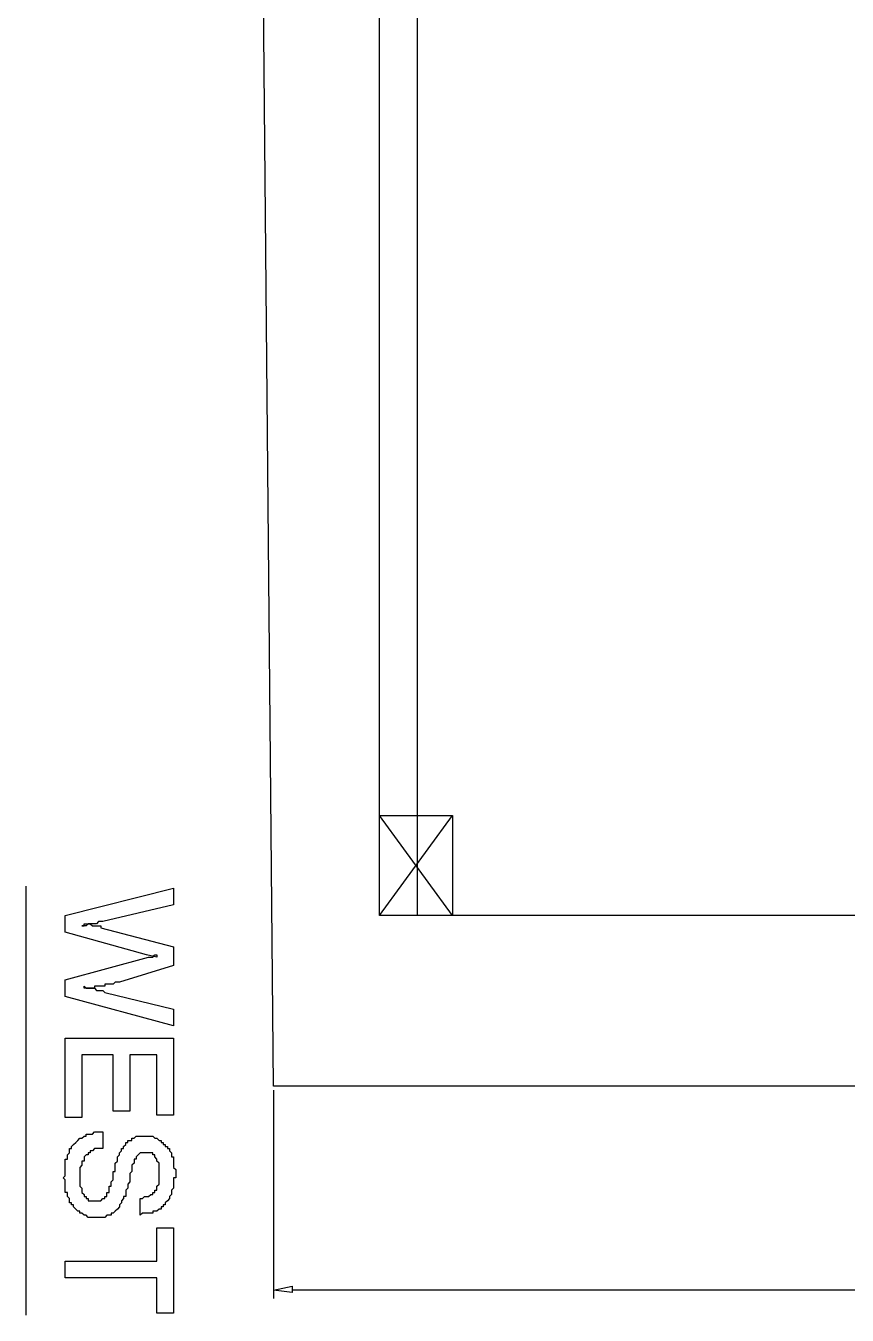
# Model space of a CAD drawing. Header units: inches. Extents: x -628 to 1537, y -1730 to 336.
# Drawn here: x 545.2 to 649.7, y -686.2 to -522.2 of the extents above; entities that cross this region are included whole.
import ezdxf

# ---------------------------------------------------------------- set-up
doc = ezdxf.new("R2010")
doc.units = ezdxf.units.IN
doc.layers.get('0').update_dxf_attribs({"linetype": 'CONTINUOUS'})

msp = doc.modelspace()

# ---------------------------------------------------------------- linework, layer by layer
at = {"color": 6}
for p, q in [((576.69, -657.05), (569.02, 180.11)), ((545.18, -631.62), (545.18, -686.18)), ((550.21, -635.33), (563.98, -631.88)), ((563.98, -631.88), (563.98, -634)), ((563.98, -634), (554.97, -636.12)), ((550.21, -637.45), (550.21, -635.33)), ((554.45, -636.12), (554.18, -636.39)), ((554.72, -636.12), (554.45, -636.12)), ((554.97, -636.12), (554.72, -636.12)), ((554.72, -636.12), (554.72, -636.12)), ((560.55, -640.36), (550.21, -637.45)), ((552.6, -636.65), (552.33, -636.65)), ((552.33, -636.65), (552.6, -636.65)), ((552.6, -636.65), (552.6, -636.39)), ((552.6, -636.39), (552.86, -636.39)), ((552.86, -636.65), (552.6, -636.65)), ((552.6, -636.65), (552.6, -636.65)), ((553.12, -636.39), (552.86, -636.65)), ((552.86, -636.39), (553.12, -636.39)), ((552.86, -636.65), (552.86, -636.65)), ((553.39, -636.39), (553.12, -636.39)), ((553.12, -636.39), (553.12, -636.39)), ((553.12, -636.39), (553.12, -636.39)), ((553.12, -636.39), (553.39, -636.39)), ((553.66, -636.39), (553.39, -636.39)), ((553.39, -636.39), (553.66, -636.65)), ((553.92, -636.39), (553.66, -636.39)), ((553.66, -636.39), (553.66, -636.39)), ((553.66, -636.65), (553.92, -636.65)), ((554.18, -636.39), (553.92, -636.39)), ((553.92, -636.65), (553.92, -636.65)), ((553.92, -636.65), (554.18, -636.65)), ((554.18, -636.65), (554.45, -636.65)), ((554.45, -636.65), (554.45, -636.65)), ((554.45, -636.65), (554.72, -636.65)), ((554.72, -636.65), (554.72, -636.92)), ((554.72, -636.92), (554.72, -636.92)), ((554.72, -636.92), (563.98, -639.31)), ((563.98, -639.31), (563.98, -641.69)), ((550.21, -643.54), (560.8, -640.62)), ((561.87, -640.62), (560.55, -640.36)), ((560.8, -640.62), (561.07, -640.62)), ((561.07, -640.62), (561.34, -640.62)), ((561.34, -640.62), (561.6, -640.36)), ((561.6, -640.36), (561.6, -640.36)), ((561.6, -640.36), (561.87, -640.36)), ((561.87, -640.36), (561.87, -640.36)), ((561.87, -640.36), (561.87, -640.62)), ((563.98, -641.69), (557.09, -643.81)), ((550.21, -645.66), (550.21, -643.54)), ((552.6, -644.6), (552.6, -644.33)), ((552.6, -644.33), (552.6, -644.33)), ((552.6, -644.33), (552.86, -644.6)), ((554.18, -644.33), (553.92, -644.33)), ((553.92, -644.33), (553.92, -644.6)), ((554.45, -644.33), (554.18, -644.33)), ((554.72, -644.33), (554.45, -644.33)), ((554.45, -644.33), (554.45, -644.33)), ((554.97, -644.33), (554.72, -644.33)), ((555.24, -644.33), (554.97, -644.33)), ((555.51, -644.07), (555.24, -644.07)), ((555.24, -644.07), (555.24, -644.33)), ((555.78, -644.07), (555.51, -644.07)), ((556.04, -644.07), (555.78, -644.07)), ((555.78, -644.07), (555.78, -644.07)), ((556.31, -644.07), (556.04, -644.07)), ((556.57, -643.81), (556.31, -644.07)), ((556.83, -643.81), (556.57, -643.81)), ((556.57, -643.81), (556.57, -643.81)), ((557.09, -643.81), (556.83, -643.81)), ((563.98, -649.37), (550.21, -645.66)), ((552.86, -644.6), (552.6, -644.6)), ((552.6, -644.6), (552.6, -644.6)), ((553.12, -644.6), (552.86, -644.6)), ((552.86, -644.6), (552.86, -644.6)), ((552.86, -644.6), (552.86, -644.6)), ((552.86, -644.6), (553.12, -644.6)), ((553.39, -644.6), (553.12, -644.6)), ((553.12, -644.6), (553.12, -644.6)), ((553.12, -644.6), (553.39, -644.6)), ((553.66, -644.6), (553.39, -644.6)), ((553.39, -644.6), (553.39, -644.6)), ((553.39, -644.6), (553.66, -644.6)), ((553.92, -644.6), (553.66, -644.6)), ((553.66, -644.6), (553.66, -644.6)), ((553.66, -644.6), (553.92, -644.6)), ((553.92, -644.6), (554.18, -644.87)), ((554.18, -644.87), (554.45, -644.87)), ((554.45, -644.87), (554.72, -644.87)), ((554.72, -644.87), (554.72, -644.87)), ((554.72, -644.87), (554.97, -644.87)), ((554.97, -644.87), (555.24, -645.12)), ((555.24, -645.12), (563.98, -647.24)), ((563.98, -647.24), (563.98, -649.37)), ((550.21, -661.02), (550.21, -650.95)), ((550.21, -650.95), (563.98, -650.95)), ((563.98, -650.95), (563.98, -660.75)), ((556.31, -653.07), (552.33, -653.07)), ((552.33, -653.07), (552.33, -661.02)), ((556.31, -660.22), (556.31, -653.07)), ((561.87, -653.07), (558.43, -653.07)), ((558.43, -653.07), (558.43, -660.22)), ((561.87, -660.75), (561.87, -653.07)), ((940.05, -657.05), (576.69, -657.05)), ((558.43, -660.22), (556.31, -660.22)), ((563.98, -660.75), (561.87, -660.75)), ((552.33, -661.02), (550.21, -661.02)), ((551.27, -664.46), (551.54, -664.19)), ((551.54, -664.19), (551.8, -663.94)), ((551.54, -664.19), (551.54, -664.19)), ((551.8, -663.94), (552.06, -663.67)), ((551.8, -663.94), (551.8, -663.94)), ((552.06, -663.67), (552.06, -663.67)), ((552.06, -663.67), (552.33, -663.67)), ((552.33, -663.67), (552.6, -663.4)), ((552.6, -663.4), (552.6, -663.4)), ((552.6, -663.4), (552.86, -663.4)), ((552.86, -663.4), (552.86, -663.13)), ((552.86, -663.13), (553.12, -663.13)), ((553.12, -663.13), (553.39, -663.13)), ((553.39, -663.13), (553.39, -663.13)), ((553.39, -663.13), (553.66, -663.13)), ((553.66, -663.13), (553.92, -662.87)), ((553.92, -662.87), (553.92, -662.87)), ((553.92, -662.87), (554.18, -662.87)), ((554.18, -662.87), (554.45, -662.87)), ((554.45, -662.87), (554.72, -662.87)), ((554.72, -662.87), (554.72, -662.87)), ((554.72, -662.87), (554.97, -662.87)), ((554.97, -662.87), (554.97, -664.99)), ((557.89, -664.46), (557.89, -664.19)), ((557.89, -664.19), (558.16, -664.19)), ((558.16, -664.19), (558.16, -663.94)), ((558.16, -663.94), (558.43, -663.94)), ((558.43, -663.94), (558.68, -663.94)), ((558.68, -663.94), (558.68, -663.67)), ((558.68, -663.67), (558.95, -663.67)), ((558.95, -663.67), (559.21, -663.4)), ((558.95, -663.67), (558.95, -663.67)), ((559.21, -663.4), (559.48, -663.4)), ((559.48, -663.4), (559.48, -663.4)), ((559.48, -663.4), (559.75, -663.4)), ((559.75, -663.4), (560.01, -663.4)), ((560.01, -663.4), (560.01, -663.4)), ((560.01, -663.4), (560.28, -663.4)), ((560.28, -663.4), (560.55, -663.4)), ((560.55, -663.4), (560.55, -663.4)), ((560.55, -663.4), (560.8, -663.4)), ((560.8, -663.4), (561.07, -663.4)), ((561.07, -663.4), (561.34, -663.4)), ((561.34, -663.4), (561.34, -663.4)), ((561.34, -663.4), (561.6, -663.67)), ((561.6, -663.67), (561.6, -663.67)), ((561.6, -663.67), (561.87, -663.67)), ((561.87, -663.67), (562.13, -663.94)), ((562.13, -663.94), (562.13, -663.94)), ((562.13, -663.94), (562.4, -663.94)), ((562.4, -663.94), (562.4, -664.19)), ((562.4, -664.19), (562.66, -664.19)), ((562.66, -664.19), (562.66, -664.46)), ((550.47, -665.79), (550.74, -665.52)), ((550.47, -666.05), (550.47, -665.79)), ((550.47, -665.79), (550.47, -665.79)), ((550.74, -665.25), (550.74, -664.99)), ((550.74, -664.99), (551.01, -664.99)), ((550.74, -665.52), (550.74, -665.25)), ((550.74, -665.52), (550.74, -665.52)), ((551.01, -664.73), (551.27, -664.46)), ((551.01, -664.99), (551.01, -664.73)), ((551.01, -664.73), (551.01, -664.73)), ((551.27, -664.46), (551.27, -664.46)), ((551.27, -664.46), (551.27, -664.46)), ((552.86, -665.79), (552.6, -666.05)), ((553.12, -665.79), (552.86, -665.79)), ((552.86, -665.79), (552.86, -665.79)), ((553.39, -665.52), (553.12, -665.52)), ((553.12, -665.52), (553.12, -665.79)), ((553.66, -665.25), (553.39, -665.25)), ((553.39, -665.25), (553.39, -665.52)), ((553.92, -664.99), (553.66, -665.25)), ((553.66, -665.25), (553.66, -665.25)), ((554.18, -664.99), (553.92, -664.99)), ((554.45, -664.99), (554.18, -664.99)), ((554.18, -664.99), (554.18, -664.99)), ((554.72, -664.99), (554.45, -664.99)), ((554.97, -664.99), (554.72, -664.99)), ((554.97, -664.99), (554.97, -664.99)), ((556.83, -666.05), (557.09, -665.79)), ((557.09, -665.52), (557.36, -665.25)), ((557.09, -665.79), (557.09, -665.52)), ((557.09, -665.79), (557.09, -665.79)), ((557.36, -665.25), (557.36, -664.99)), ((557.36, -664.99), (557.63, -664.99)), ((557.36, -665.25), (557.36, -665.25)), ((557.63, -664.73), (557.89, -664.46)), ((557.63, -664.99), (557.63, -664.73)), ((557.63, -664.73), (557.63, -664.73)), ((557.89, -664.46), (557.89, -664.46)), ((557.89, -664.46), (557.89, -664.46)), ((559.48, -665.79), (559.21, -666.05)), ((559.75, -665.52), (559.48, -665.79)), ((559.48, -665.79), (559.48, -665.79)), ((560.01, -665.52), (559.75, -665.52)), ((559.75, -665.52), (559.75, -665.52)), ((560.28, -665.52), (560.01, -665.52)), ((560.55, -665.52), (560.28, -665.52)), ((560.28, -665.52), (560.28, -665.52)), ((560.8, -665.52), (560.55, -665.52)), ((561.07, -665.52), (560.8, -665.52)), ((560.8, -665.52), (560.8, -665.52)), ((561.34, -665.52), (561.07, -665.52)), ((561.34, -665.79), (561.34, -665.52)), ((561.6, -665.79), (561.34, -665.79)), ((561.6, -666.05), (561.6, -665.79)), ((562.66, -664.46), (562.92, -664.46)), ((562.92, -664.46), (562.92, -664.73)), ((562.92, -664.73), (562.92, -664.73)), ((562.92, -664.73), (563.19, -664.73)), ((563.19, -664.73), (563.19, -664.99)), ((563.19, -664.99), (563.45, -664.99)), ((563.45, -664.99), (563.45, -665.25)), ((563.45, -665.25), (563.45, -665.25)), ((563.45, -665.25), (563.72, -665.52)), ((563.72, -665.52), (563.72, -665.79)), ((563.72, -665.79), (563.72, -665.79)), ((563.72, -665.79), (563.72, -666.05)), ((550.21, -666.58), (550.21, -666.32)), ((550.21, -666.32), (550.47, -666.32)), ((550.21, -666.84), (550.21, -666.58)), ((550.21, -667.11), (550.21, -666.84)), ((550.21, -666.84), (550.21, -666.84)), ((550.21, -667.37), (550.21, -667.11)), ((550.21, -667.64), (550.21, -667.37)), ((550.47, -666.32), (550.47, -666.05)), ((552.33, -667.11), (552.06, -667.37)), ((552.06, -667.37), (552.06, -667.64)), ((552.6, -666.58), (552.33, -666.58)), ((552.33, -666.58), (552.33, -666.84)), ((552.33, -666.84), (552.33, -667.11)), ((552.33, -667.11), (552.33, -667.11)), ((552.6, -666.05), (552.6, -666.05)), ((552.6, -666.05), (552.6, -666.32)), ((552.6, -666.32), (552.6, -666.58)), ((556.57, -666.84), (556.83, -666.58)), ((556.57, -667.11), (556.57, -666.84)), ((556.57, -667.37), (556.57, -667.11)), ((556.57, -667.11), (556.57, -667.11)), ((556.57, -667.64), (556.57, -667.37)), ((556.83, -666.32), (556.83, -666.05)), ((556.83, -666.58), (556.83, -666.32)), ((556.83, -666.32), (556.83, -666.32)), ((558.95, -666.84), (558.68, -667.11)), ((558.68, -667.11), (558.68, -667.37)), ((558.68, -667.37), (558.68, -667.37)), ((558.68, -667.37), (558.68, -667.64)), ((559.21, -666.32), (558.95, -666.32)), ((558.95, -666.32), (558.95, -666.58)), ((558.95, -666.58), (558.95, -666.84)), ((558.95, -666.84), (558.95, -666.84)), ((559.21, -666.05), (559.21, -666.05)), ((559.21, -666.05), (559.21, -666.05)), ((559.21, -666.05), (559.21, -666.32)), ((559.21, -666.32), (559.21, -666.32)), ((561.87, -666.32), (561.6, -666.05)), ((561.6, -666.05), (561.6, -666.05)), ((561.87, -666.58), (561.87, -666.32)), ((561.87, -666.32), (561.87, -666.32)), ((562.13, -666.84), (561.87, -666.58)), ((561.87, -666.58), (561.87, -666.58)), ((562.13, -667.11), (562.13, -666.84)), ((562.13, -667.37), (562.13, -667.11)), ((562.13, -667.11), (562.13, -667.11)), ((562.13, -667.64), (562.13, -667.37)), ((563.72, -666.05), (563.98, -666.05)), ((563.98, -666.05), (563.98, -666.32)), ((563.98, -666.32), (563.98, -666.58)), ((563.98, -666.58), (563.98, -666.84)), ((563.98, -666.84), (563.98, -666.84)), ((563.98, -666.84), (563.98, -667.11)), ((563.98, -667.11), (563.98, -667.37)), ((563.98, -667.37), (563.98, -667.37)), ((563.98, -667.37), (564.25, -667.64)), ((549.95, -668.7), (550.21, -668.44)), ((550.21, -668.96), (549.95, -668.7)), ((549.95, -668.7), (549.95, -668.7)), ((550.21, -667.9), (550.21, -667.64)), ((550.21, -668.17), (550.21, -667.9)), ((550.21, -667.9), (550.21, -667.9)), ((550.21, -668.44), (550.21, -668.17)), ((550.21, -669.23), (550.21, -668.96)), ((552.06, -667.64), (552.06, -667.64)), ((552.06, -667.64), (552.06, -667.9)), ((552.06, -667.9), (552.06, -668.17)), ((552.06, -668.17), (552.06, -668.17)), ((552.06, -668.17), (552.06, -668.44)), ((552.06, -668.44), (552.06, -668.7)), ((552.06, -668.7), (552.06, -668.7)), ((552.06, -668.7), (552.06, -668.96)), ((552.06, -668.96), (552.06, -669.23)), ((556.04, -669.23), (556.31, -668.96)), ((556.31, -668.17), (556.31, -667.9)), ((556.31, -667.9), (556.57, -667.9)), ((556.31, -668.44), (556.31, -668.17)), ((556.31, -668.7), (556.31, -668.44)), ((556.31, -668.96), (556.31, -668.7)), ((556.57, -667.9), (556.57, -667.64)), ((558.68, -667.9), (558.43, -668.17)), ((558.43, -668.17), (558.43, -668.44)), ((558.43, -668.44), (558.43, -668.44)), ((558.43, -668.44), (558.43, -668.7)), ((558.43, -668.7), (558.43, -668.96)), ((558.43, -668.96), (558.43, -669.23)), ((558.68, -667.64), (558.68, -667.9)), ((562.13, -667.9), (562.13, -667.64)), ((562.13, -668.17), (562.13, -667.9)), ((562.13, -668.44), (562.13, -668.17)), ((562.13, -668.17), (562.13, -668.17)), ((562.13, -668.7), (562.13, -668.44)), ((562.13, -668.96), (562.13, -668.7)), ((562.13, -668.7), (562.13, -668.7)), ((562.13, -669.23), (562.13, -668.96)), ((564.25, -668.7), (563.98, -668.7)), ((563.98, -668.7), (563.98, -668.96)), ((563.98, -668.96), (563.98, -669.23)), ((564.25, -667.64), (564.25, -667.9)), ((564.25, -667.9), (564.25, -668.17)), ((564.25, -668.17), (564.25, -668.17)), ((564.25, -668.17), (564.25, -668.44)), ((564.25, -668.44), (564.25, -668.7)), ((550.21, -669.5), (550.21, -669.23)), ((550.21, -669.23), (550.21, -669.23)), ((550.21, -669.75), (550.21, -669.5)), ((550.21, -670.02), (550.21, -669.75)), ((550.21, -670.29), (550.21, -670.02)), ((550.21, -670.02), (550.21, -670.02)), ((550.21, -670.56), (550.21, -670.29)), ((550.47, -670.56), (550.21, -670.56)), ((550.47, -670.82), (550.47, -670.56)), ((552.06, -669.23), (552.06, -669.5)), ((552.06, -669.5), (552.06, -669.5)), ((552.06, -669.5), (552.06, -669.75)), ((552.06, -669.75), (552.33, -670.02)), ((552.33, -670.02), (552.33, -670.02)), ((552.33, -670.02), (552.33, -670.29)), ((552.33, -670.29), (552.33, -670.56)), ((552.33, -670.56), (552.33, -670.56)), ((552.33, -670.56), (552.6, -670.82)), ((555.51, -670.82), (555.51, -670.56)), ((555.51, -670.56), (555.78, -670.56)), ((555.78, -670.02), (555.78, -669.75)), ((555.78, -669.75), (556.04, -669.75)), ((555.78, -670.29), (555.78, -670.02)), ((555.78, -670.56), (555.78, -670.29)), ((555.78, -670.29), (555.78, -670.29)), ((556.04, -669.5), (556.04, -669.23)), ((556.04, -669.23), (556.04, -669.23)), ((556.04, -669.75), (556.04, -669.5)), ((558.16, -670.02), (557.89, -670.29)), ((557.89, -670.29), (557.89, -670.56)), ((557.89, -670.56), (557.89, -670.56)), ((557.89, -670.56), (557.89, -670.82)), ((558.43, -669.23), (558.16, -669.5)), ((558.16, -669.5), (558.16, -669.5)), ((558.16, -669.5), (558.16, -669.75)), ((558.16, -669.75), (558.16, -670.02)), ((558.16, -670.02), (558.16, -670.02)), ((561.34, -670.82), (561.34, -670.56)), ((561.34, -670.56), (561.6, -670.56)), ((561.6, -670.56), (561.6, -670.29)), ((561.6, -670.29), (561.87, -670.29)), ((561.6, -670.56), (561.6, -670.56)), ((561.87, -669.75), (562.13, -669.5)), ((561.87, -670.02), (561.87, -669.75)), ((561.87, -669.75), (561.87, -669.75)), ((561.87, -670.29), (561.87, -670.02)), ((562.13, -669.5), (562.13, -669.23)), ((562.13, -669.5), (562.13, -669.5)), ((563.98, -670.02), (563.72, -670.29)), ((563.72, -670.29), (563.72, -670.56)), ((563.72, -670.56), (563.72, -670.56)), ((563.72, -670.56), (563.72, -670.82)), ((563.98, -669.23), (563.98, -669.5)), ((563.98, -669.5), (563.98, -669.5)), ((563.98, -669.5), (563.98, -669.75)), ((563.98, -669.75), (563.98, -670.02)), ((563.98, -670.02), (563.98, -670.02)), ((550.47, -671.08), (550.47, -670.82)), ((550.74, -671.35), (550.47, -671.08)), ((550.47, -671.08), (550.47, -671.08)), ((550.74, -671.61), (550.74, -671.35)), ((550.74, -671.35), (550.74, -671.35)), ((550.74, -671.87), (550.74, -671.61)), ((551.01, -671.87), (550.74, -671.87)), ((551.01, -672.14), (551.01, -671.87)), ((551.27, -672.14), (551.01, -672.14)), ((551.27, -672.41), (551.27, -672.14)), ((551.54, -672.67), (551.27, -672.41)), ((551.27, -672.41), (551.27, -672.41)), ((552.6, -670.82), (552.6, -670.82)), ((552.6, -670.82), (552.6, -671.08)), ((552.6, -671.08), (552.86, -671.08)), ((552.86, -671.08), (552.86, -671.35)), ((552.86, -671.35), (553.12, -671.35)), ((553.12, -671.35), (553.12, -671.61)), ((553.12, -671.61), (553.39, -671.61)), ((553.39, -671.61), (553.66, -671.61)), ((553.66, -671.61), (553.66, -671.61)), ((553.66, -671.61), (553.92, -671.61)), ((553.92, -671.61), (554.18, -671.61)), ((554.18, -671.61), (554.18, -671.61)), ((554.18, -671.61), (554.45, -671.61)), ((554.45, -671.61), (554.72, -671.61)), ((554.72, -671.61), (554.97, -671.35)), ((554.72, -671.61), (554.72, -671.61)), ((554.97, -671.35), (554.97, -671.35)), ((554.97, -671.35), (555.24, -671.35)), ((555.24, -671.35), (555.24, -671.08)), ((555.24, -671.08), (555.51, -671.08)), ((555.51, -671.08), (555.51, -670.82)), ((555.51, -670.82), (555.51, -670.82)), ((557.09, -672.41), (556.83, -672.67)), ((557.36, -671.87), (557.09, -672.14)), ((557.09, -672.14), (557.09, -672.41)), ((557.09, -672.41), (557.09, -672.41)), ((557.63, -671.35), (557.36, -671.61)), ((557.36, -671.61), (557.36, -671.87)), ((557.36, -671.87), (557.36, -671.87)), ((557.89, -671.08), (557.63, -671.08)), ((557.63, -671.08), (557.63, -671.08)), ((557.63, -671.08), (557.63, -671.35)), ((557.63, -671.35), (557.63, -671.35)), ((557.89, -670.82), (557.89, -671.08)), ((559.75, -671.35), (560.01, -671.35)), ((559.75, -673.46), (559.75, -671.35)), ((560.01, -671.35), (560.28, -671.08)), ((560.01, -671.35), (560.01, -671.35)), ((560.28, -671.08), (560.55, -671.08)), ((560.55, -671.08), (560.55, -671.08)), ((560.55, -671.08), (560.8, -671.08)), ((560.8, -671.08), (561.07, -670.82)), ((561.07, -670.82), (561.07, -670.82)), ((561.07, -670.82), (561.34, -670.82)), ((562.66, -672.41), (562.4, -672.41)), ((562.4, -672.41), (562.4, -672.67)), ((562.92, -672.14), (562.66, -672.14)), ((562.66, -672.14), (562.66, -672.41)), ((563.19, -671.61), (562.92, -671.87)), ((562.92, -671.87), (562.92, -671.87)), ((562.92, -671.87), (562.92, -672.14)), ((563.45, -671.35), (563.19, -671.61)), ((563.19, -671.61), (563.19, -671.61)), ((563.72, -670.82), (563.45, -671.08)), ((563.45, -671.08), (563.45, -671.08)), ((563.45, -671.08), (563.45, -671.35)), ((563.45, -671.35), (563.45, -671.35)), ((551.8, -672.94), (551.54, -672.67)), ((551.54, -672.67), (551.54, -672.67)), ((552.06, -672.94), (551.8, -672.94)), ((551.8, -672.94), (551.8, -672.94)), ((552.06, -673.2), (552.06, -672.94)), ((552.33, -673.2), (552.06, -673.2)), ((552.6, -673.46), (552.33, -673.2)), ((552.86, -673.46), (552.6, -673.46)), ((552.6, -673.46), (552.6, -673.46)), ((553.12, -673.73), (552.86, -673.46)), ((552.86, -673.46), (552.86, -673.46)), ((553.39, -673.73), (553.12, -673.73)), ((553.66, -673.73), (553.39, -673.73)), ((553.39, -673.73), (553.39, -673.73)), ((553.92, -673.73), (553.66, -673.73)), ((554.18, -673.73), (553.92, -673.73)), ((553.92, -673.73), (553.92, -673.73)), ((554.45, -673.73), (554.18, -673.73)), ((554.18, -673.73), (554.18, -673.73)), ((554.72, -673.73), (554.45, -673.73)), ((554.97, -673.73), (554.72, -673.73)), ((555.24, -673.73), (554.97, -673.73)), ((554.97, -673.73), (554.97, -673.73)), ((555.51, -673.46), (555.24, -673.73)), ((555.78, -673.46), (555.51, -673.46)), ((555.51, -673.46), (555.51, -673.46)), ((556.04, -673.46), (555.78, -673.46)), ((556.31, -673.2), (556.04, -673.2)), ((556.04, -673.2), (556.04, -673.46)), ((556.57, -672.94), (556.31, -673.2)), ((556.31, -673.2), (556.31, -673.2)), ((556.83, -672.67), (556.57, -672.94)), ((556.57, -672.94), (556.57, -672.94)), ((556.83, -672.67), (556.83, -672.67)), ((560.01, -673.2), (559.75, -673.46)), ((559.75, -673.46), (559.75, -673.46)), ((560.28, -673.2), (560.01, -673.2)), ((560.55, -673.2), (560.28, -673.2)), ((560.8, -673.2), (560.55, -673.2)), ((560.55, -673.2), (560.55, -673.2)), ((561.07, -673.2), (560.8, -673.2)), ((561.34, -673.2), (561.07, -673.2)), ((561.6, -672.94), (561.34, -672.94)), ((561.34, -672.94), (561.34, -673.2)), ((561.87, -672.94), (561.6, -672.94)), ((561.6, -672.94), (561.6, -672.94)), ((562.13, -672.67), (561.87, -672.94)), ((562.4, -672.67), (562.13, -672.67)), ((562.13, -672.67), (562.13, -672.67)), ((561.87, -679.29), (561.87, -675.06)), ((561.87, -675.06), (563.98, -675.06)), ((563.98, -675.06), (563.98, -685.91)), ((550.21, -681.41), (550.21, -679.29)), ((550.21, -679.29), (561.87, -679.29)), ((561.87, -681.41), (550.21, -681.41)), ((561.87, -685.91), (561.87, -681.41)), ((563.98, -685.91), (561.87, -685.91))]:
    msp.add_line(p, q, dxfattribs=at)
at = {"color": 1}
for p, q in [((590.2, -635.33), (590.2, 158.4)), ((594.97, 145.68), (594.97, -635.33)), ((599.47, -635.33), (590.2, -622.61)), ((590.2, -622.61), (599.47, -622.61)), ((590.2, -635.33), (590.2, -622.61)), ((590.2, -635.33), (599.47, -622.61)), ((599.47, -622.61), (599.47, -635.33)), ((926.55, -635.33), (590.2, -635.33)), ((599.47, -635.33), (590.2, -635.33))]:
    msp.add_line(p, q, dxfattribs=at)
at = {"color": 5}
for p, q in [((576.69, -657.57), (576.69, -684.06)), ((576.69, -683), (579.08, -682.47)), ((579.08, -683.27), (576.69, -683)), ((579.08, -683.27), (576.69, -683)), ((579.08, -682.47), (579.08, -683.27)), ((579.08, -682.47), (579.08, -683.27)), ((937.95, -683), (579.08, -683))]:
    msp.add_line(p, q, dxfattribs=at)

doc.saveas('drawing.dxf')
